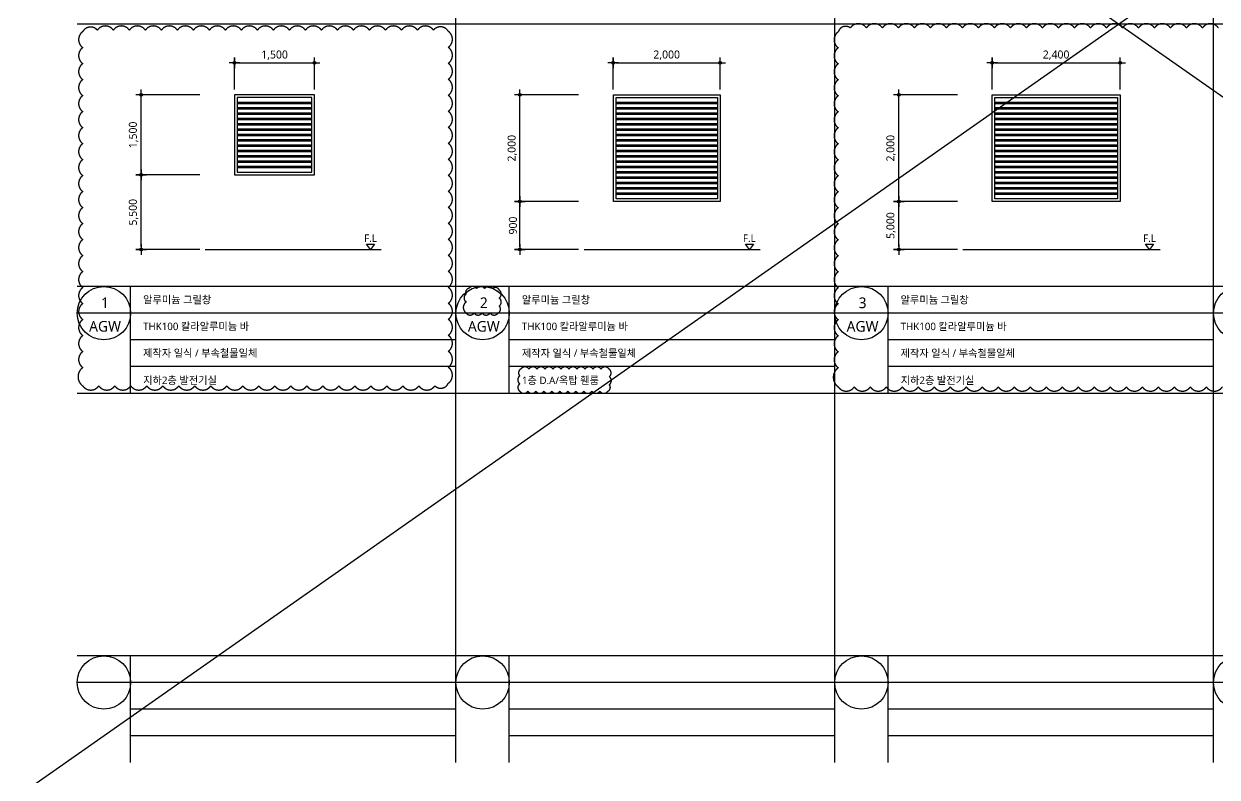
# Model space of a CAD drawing. Header units: millimetres. Extents: x 37653813 to 38677796, y 586285 to 874285.
# Drawn here: x 38515863 to 38538232, y 649658 to 663783 of the extents above; entities that cross this region are included whole.
import ezdxf
from ezdxf.enums import TextEntityAlignment as Align

# ---------------------------------------------------------------- set-up
doc = ezdxf.new("R2010")
doc.units = ezdxf.units.MM
doc.header["$LTSCALE"] = 1000
doc.header["$MEASUREMENT"] = 0
doc.header["$PDSIZE"] = -10
doc.linetypes.add('ACAD_ISO03W100', pattern=[30, 12, -18])
doc.linetypes.add('CEN', pattern=[62, 60, -1, 0, -1])
doc.layers.get('0').update_dxf_attribs({"linetype": 'CONTINUOUS'})
doc.layers.get('Defpoints').update_dxf_attribs({"color": 161, "linetype": 'CONTINUOUS'})
for name, color, linetype in [('BOX', 6, 'CONTINUOUS'), ('center(창호)', 1, 'CEN'), ('dim0', 7, 'CONTINUOUS'), ('DOOR-ELE', 252, 'CONTINUOUS'), ('SYM', 7, 'CONTINUOUS'), ('TEX', 3, 'CONTINUOUS'), ('TEXT', 3, 'CONTINUOUS'), ('txt', 3, 'CONTINUOUS'), ('VE변경사항적용-20220616', 10, 'CONTINUOUS'), ('WID', 4, 'CONTINUOUS'), ('WIPEOUT', 7, 'CONTINUOUS')]:
    doc.layers.add(name, color=color, linetype=linetype)
doc.styles.add('나눔고딕 Se', font='NanumGothic.ttf')
doc.styles.add('나눔바른고딕', font='NanumBarunGothic.ttf')
doc.dimstyles.new('A1-100', dxfattribs={"dimtxt": 3, "dimasz": 1, "dimexe": 2, "dimexo": 2, "dimgap": 1, "dimtad": 1, "dimdec": 0, "dimzin": 12, "dimdsep": 46, "dimlunit": 6, "dimtxsty": '나눔바른고딕', "dimblk1": 'DIMDOT', "dimblk2": 'DIMDOT', "dimsah": 1, "dimcen": -1, "dimdle": 2, "dimclrd": 256, "dimclre": 256, "dimclrt": 3, "dimadec": 0, "dimazin": 0, "dimtfac": 1, "dimtdec": 0, "dimtix": 1, "dimtmove": 2, "dimatfit": 3, "dimldrblk": 'DIMDOT', "dimfxl": 1, "dimtvp": 1, "dimtolj": 1, "dimtzin": 12, "dimlwd": -1, "dimlwe": -1, "dimarcsym": 0})

# ---------------------------------------------------------------- blocks, each defined once
blk = doc.blocks.new('DIMDOT')
at = {"linetype": 'Continuous'}
for p, q in [((-2, 0), (2, 0)), ((0, -2), (0, 2))]:
    blk.add_line(p, q, dxfattribs=at)
for radius in [0.5, 0.25]:
    blk.add_circle((0, 0), radius, dxfattribs=at)
blk = doc.blocks.new('*D660')
at = {"layer": 'Defpoints', "color": 0, "transparency": 16777216}
for p in [(38525163, 662451), (38526363, 662451), (38526363, 660451)]:
    blk.add_point(p, dxfattribs=at)
at = {"layer": 'dim0', "transparency": 16777216}
for p, q in [((38526263, 662451), (38525063, 662451)), ((38525163, 660501), (38525163, 662401)), ((38526263, 660451), (38525063, 660451))]:
    blk.add_line(p, q, dxfattribs=at)
at = {"layer": 'dim0', "transparency": 16777216, "xscale": 50, "yscale": 50, "zscale": 50}
for p, rotation in [((38525163, 662451), 90), ((38525163, 660451), 270)]:
    blk.add_blockref('DIMDOT', p, dxfattribs=dict(at, rotation=rotation))
at = {"layer": 'dim0', "color": 3, "transparency": 16777216, "insert": (38525020, 661451), "char_height": 150, "attachment_point": 5, "rotation": 90, "style": '나눔바른고딕'}
blk.add_mtext('\\A1;2,000', dxfattribs=at)
blk = doc.blocks.new('*D661')
at = {"layer": 'Defpoints', "color": 0, "transparency": 16777216}
for p in [(38525163, 660451), (38526363, 660451), (38526363, 659551)]:
    blk.add_point(p, dxfattribs=at)
at = {"layer": 'dim0', "transparency": 16777216}
for p, q in [((38526263, 660451), (38525063, 660451)), ((38525163, 659601), (38525163, 660401)), ((38526263, 659551), (38525063, 659551))]:
    blk.add_line(p, q, dxfattribs=at)
at = {"layer": 'dim0', "transparency": 16777216, "xscale": 50, "yscale": 50, "zscale": 50}
for p, rotation in [((38525163, 660451), 90), ((38525163, 659551), 270)]:
    blk.add_blockref('DIMDOT', p, dxfattribs=dict(at, rotation=rotation))
at = {"layer": 'dim0', "color": 3, "transparency": 16777216, "insert": (38525032, 660001), "char_height": 150, "attachment_point": 5, "rotation": 90, "style": '나눔바른고딕'}
blk.add_mtext('\\A1;900', dxfattribs=at)
blk = doc.blocks.new('*D662')
at = {"layer": 'Defpoints', "color": 0, "transparency": 16777216}
for p in [(38528913, 663051), (38526913, 662451), (38528913, 662451)]:
    blk.add_point(p, dxfattribs=at)
at = {"layer": 'dim0', "transparency": 16777216}
for p, q in [((38526913, 662551), (38526913, 663151)), ((38526963, 663051), (38528863, 663051)), ((38528913, 662551), (38528913, 663151))]:
    blk.add_line(p, q, dxfattribs=at)
at = {"layer": 'dim0', "transparency": 16777216, "xscale": 50, "yscale": 50, "zscale": 50, "rotation": 180}
blk.add_blockref('DIMDOT', (38526913, 663051), dxfattribs=at)
at = {"layer": 'dim0', "transparency": 16777216, "xscale": 50, "yscale": 50, "zscale": 50}
blk.add_blockref('DIMDOT', (38528913, 663051), dxfattribs=at)
at = {"layer": 'dim0', "color": 3, "transparency": 16777216, "insert": (38527913, 663195), "char_height": 150, "attachment_point": 5, "style": '나눔바른고딕'}
blk.add_mtext('\\A1;2,000', dxfattribs=at)
blk = doc.blocks.new('2000X2000 AGW')
blk.add_wipeout([(0, 2000), (2000, 2000), (2000, 0), (0, 0)]).dxf.layer = 'WIPEOUT'
at = {"layer": 'DOOR-ELE', "ltscale": 1000}
for p, q in [((50, 1865), (1950, 1865)), ((50, 1865), (1950, 1865)), ((50, 1852.5), (1950, 1852.5)), ((50, 1852.5), (1950, 1852.5)), ((50, 1840), (1950, 1840)), ((50, 1840), (1950, 1840)), ((50, 1765), (1950, 1765)), ((50, 1765), (1950, 1765)), ((50, 1752.5), (1950, 1752.5)), ((50, 1752.5), (1950, 1752.5)), ((50, 1740), (1950, 1740)), ((50, 1740), (1950, 1740)), ((50, 1665), (1950, 1665)), ((50, 1665), (1950, 1665)), ((50, 1652.5), (1950, 1652.5)), ((50, 1652.5), (1950, 1652.5)), ((50, 1640), (1950, 1640)), ((50, 1640), (1950, 1640)), ((50, 1565), (1950, 1565)), ((50, 1565), (1950, 1565)), ((50, 1552.5), (1950, 1552.5)), ((50, 1552.5), (1950, 1552.5)), ((50, 1540), (1950, 1540)), ((50, 1540), (1950, 1540)), ((50, 1465), (1950, 1465)), ((50, 1465), (1950, 1465)), ((50, 1452.5), (1950, 1452.5)), ((50, 1452.5), (1950, 1452.5)), ((50, 1440), (1950, 1440)), ((50, 1440), (1950, 1440)), ((50, 1365), (1950, 1365)), ((50, 1365), (1950, 1365)), ((50, 1352.5), (1950, 1352.5)), ((50, 1352.5), (1950, 1352.5)), ((50, 1340), (1950, 1340)), ((50, 1340), (1950, 1340)), ((50, 1265), (1950, 1265)), ((50, 1265), (1950, 1265)), ((50, 1252.5), (1950, 1252.5)), ((50, 1252.5), (1950, 1252.5)), ((50, 1240), (1950, 1240)), ((50, 1240), (1950, 1240)), ((50, 1165), (1950, 1165)), ((50, 1165), (1950, 1165)), ((50, 1152.5), (1950, 1152.5)), ((50, 1152.5), (1950, 1152.5)), ((50, 1140), (1950, 1140)), ((50, 1140), (1950, 1140)), ((50, 1065), (1950, 1065)), ((50, 1065), (1950, 1065)), ((50, 1052.5), (1950, 1052.5)), ((50, 1052.5), (1950, 1052.5)), ((50, 1040), (1950, 1040)), ((50, 1040), (1950, 1040)), ((50, 965), (1950, 965)), ((50, 965), (1950, 965)), ((50, 952.5), (1950, 952.5)), ((50, 952.5), (1950, 952.5)), ((50, 940), (1950, 940)), ((50, 940), (1950, 940)), ((50, 865), (1950, 865)), ((50, 865), (1950, 865)), ((50, 852.5), (1950, 852.5)), ((50, 852.5), (1950, 852.5)), ((50, 840), (1950, 840)), ((50, 840), (1950, 840)), ((50, 765), (1950, 765)), ((50, 765), (1950, 765)), ((50, 752.5), (1950, 752.5)), ((50, 752.5), (1950, 752.5)), ((50, 740), (1950, 740)), ((50, 740), (1950, 740)), ((50, 665), (1950, 665)), ((50, 665), (1950, 665)), ((50, 652.5), (1950, 652.5)), ((50, 652.5), (1950, 652.5)), ((50, 640), (1950, 640)), ((50, 640), (1950, 640)), ((50, 565), (1950, 565)), ((50, 565), (1950, 565)), ((50, 552.5), (1950, 552.5)), ((50, 552.5), (1950, 552.5)), ((50, 540), (1950, 540)), ((50, 540), (1950, 540)), ((50, 465), (1950, 465)), ((50, 465), (1950, 465)), ((50, 452.5), (1950, 452.5)), ((50, 452.5), (1950, 452.5)), ((50, 440), (1950, 440)), ((50, 440), (1950, 440)), ((50, 365), (1950, 365)), ((50, 365), (1950, 365)), ((50, 352.5), (1950, 352.5)), ((50, 352.5), (1950, 352.5)), ((50, 340), (1950, 340)), ((50, 340), (1950, 340)), ((50, 265), (1950, 265)), ((50, 265), (1950, 265)), ((50, 252.5), (1950, 252.5)), ((50, 252.5), (1950, 252.5)), ((50, 240), (1950, 240)), ((50, 240), (1950, 240)), ((50, 165), (1950, 165)), ((50, 165), (1950, 165)), ((50, 152.5), (1950, 152.5)), ((50, 152.5), (1950, 152.5)), ((50, 140), (1950, 140)), ((50, 140), (1950, 140))]:
    blk.add_line(p, q, dxfattribs=at)
at = {"layer": 'WID', "ltscale": 1000}
for points in [[(0, 2000), (2000, 2000), (2000, 0), (0, 0)], [(50, 1950), (1950, 1950), (1950, 50), (50, 50)]]:
    blk.add_lwpolyline(points, close=True, dxfattribs=at)
blk = doc.blocks.new('*D632')
at = {"layer": 'Defpoints', "color": 0, "transparency": 16777216}
for p in [(38518063, 662451), (38519263, 662451), (38519263, 660951)]:
    blk.add_point(p, dxfattribs=at)
at = {"layer": 'dim0', "transparency": 16777216}
for p, q in [((38519163, 662451), (38517963, 662451)), ((38518063, 661001), (38518063, 662401)), ((38519163, 660951), (38517963, 660951))]:
    blk.add_line(p, q, dxfattribs=at)
at = {"layer": 'dim0', "transparency": 16777216, "xscale": 50, "yscale": 50, "zscale": 50}
for p, rotation in [((38518063, 662451), 90), ((38518063, 660951), 270)]:
    blk.add_blockref('DIMDOT', p, dxfattribs=dict(at, rotation=rotation))
at = {"layer": 'dim0', "color": 3, "transparency": 16777216, "insert": (38517920, 661701), "char_height": 150, "attachment_point": 5, "rotation": 90, "style": '나눔바른고딕'}
blk.add_mtext('\\A1;1,500', dxfattribs=at)
blk = doc.blocks.new('*D633')
at = {"layer": 'Defpoints', "color": 0, "transparency": 16777216}
for p in [(38518063, 660951), (38519263, 660951), (38519263, 659551)]:
    blk.add_point(p, dxfattribs=at)
at = {"layer": 'dim0', "transparency": 16777216}
for p, q in [((38519163, 660951), (38517963, 660951)), ((38518063, 659601), (38518063, 660901)), ((38519163, 659551), (38517963, 659551))]:
    blk.add_line(p, q, dxfattribs=at)
at = {"layer": 'dim0', "transparency": 16777216, "xscale": 50, "yscale": 50, "zscale": 50}
for p, rotation in [((38518063, 660951), 90), ((38518063, 659551), 270)]:
    blk.add_blockref('DIMDOT', p, dxfattribs=dict(at, rotation=rotation))
at = {"layer": 'dim0', "color": 3, "transparency": 16777216, "insert": (38517920, 660251), "char_height": 150, "attachment_point": 5, "rotation": 90, "style": '나눔바른고딕'}
blk.add_mtext('\\A1;5,500', dxfattribs=at)
blk = doc.blocks.new('*D634')
at = {"layer": 'Defpoints', "color": 0, "transparency": 16777216}
for p in [(38521313, 663051), (38519813, 662451), (38521313, 662451)]:
    blk.add_point(p, dxfattribs=at)
at = {"layer": 'dim0', "transparency": 16777216}
for p, q in [((38519813, 662551), (38519813, 663151)), ((38519863, 663051), (38521263, 663051)), ((38521313, 662551), (38521313, 663151))]:
    blk.add_line(p, q, dxfattribs=at)
at = {"layer": 'dim0', "transparency": 16777216, "xscale": 50, "yscale": 50, "zscale": 50, "rotation": 180}
blk.add_blockref('DIMDOT', (38519813, 663051), dxfattribs=at)
at = {"layer": 'dim0', "transparency": 16777216, "xscale": 50, "yscale": 50, "zscale": 50}
blk.add_blockref('DIMDOT', (38521313, 663051), dxfattribs=at)
at = {"layer": 'dim0', "color": 3, "transparency": 16777216, "insert": (38520563, 663195), "char_height": 150, "attachment_point": 5, "style": '나눔바른고딕'}
blk.add_mtext('\\A1;1,500', dxfattribs=at)
blk = doc.blocks.new('*D663')
at = {"layer": 'Defpoints', "color": 0, "transparency": 16777216}
for p in [(38532263, 662451), (38533463, 662451), (38533463, 660451)]:
    blk.add_point(p, dxfattribs=at)
at = {"layer": 'dim0', "transparency": 16777216}
for p, q in [((38533363, 662451), (38532163, 662451)), ((38532263, 660501), (38532263, 662401)), ((38533363, 660451), (38532163, 660451))]:
    blk.add_line(p, q, dxfattribs=at)
at = {"layer": 'dim0', "transparency": 16777216, "xscale": 50, "yscale": 50, "zscale": 50}
for p, rotation in [((38532263, 662451), 90), ((38532263, 660451), 270)]:
    blk.add_blockref('DIMDOT', p, dxfattribs=dict(at, rotation=rotation))
at = {"layer": 'dim0', "color": 3, "transparency": 16777216, "insert": (38532120, 661451), "char_height": 150, "attachment_point": 5, "rotation": 90, "style": '나눔바른고딕'}
blk.add_mtext('\\A1;2,000', dxfattribs=at)
blk = doc.blocks.new('*D664')
at = {"layer": 'Defpoints', "color": 0, "transparency": 16777216}
for p in [(38532263, 660451), (38533463, 660451), (38533463, 659551)]:
    blk.add_point(p, dxfattribs=at)
at = {"layer": 'dim0', "transparency": 16777216}
for p, q in [((38533363, 660451), (38532163, 660451)), ((38532263, 659601), (38532263, 660401)), ((38533363, 659551), (38532163, 659551))]:
    blk.add_line(p, q, dxfattribs=at)
at = {"layer": 'dim0', "transparency": 16777216, "xscale": 50, "yscale": 50, "zscale": 50}
for p, rotation in [((38532263, 660451), 90), ((38532263, 659551), 270)]:
    blk.add_blockref('DIMDOT', p, dxfattribs=dict(at, rotation=rotation))
at = {"layer": 'dim0', "color": 3, "transparency": 16777216, "insert": (38532120, 660001), "char_height": 150, "attachment_point": 5, "rotation": 90, "style": '나눔바른고딕'}
blk.add_mtext('\\A1;5,000', dxfattribs=at)
blk = doc.blocks.new('*D665')
at = {"layer": 'Defpoints', "color": 0, "transparency": 16777216}
for p in [(38536413, 663051), (38534013, 662451), (38536413, 662451)]:
    blk.add_point(p, dxfattribs=at)
at = {"layer": 'dim0', "transparency": 16777216}
for p, q in [((38534013, 662551), (38534013, 663151)), ((38534063, 663051), (38536363, 663051)), ((38536413, 662551), (38536413, 663151))]:
    blk.add_line(p, q, dxfattribs=at)
at = {"layer": 'dim0', "transparency": 16777216, "xscale": 50, "yscale": 50, "zscale": 50, "rotation": 180}
blk.add_blockref('DIMDOT', (38534013, 663051), dxfattribs=at)
at = {"layer": 'dim0', "transparency": 16777216, "xscale": 50, "yscale": 50, "zscale": 50}
blk.add_blockref('DIMDOT', (38536413, 663051), dxfattribs=at)
at = {"layer": 'dim0', "color": 3, "transparency": 16777216, "insert": (38535213, 663195), "char_height": 150, "attachment_point": 5, "style": '나눔바른고딕'}
blk.add_mtext('\\A1;2,400', dxfattribs=at)

msp = doc.modelspace()

# ---------------------------------------------------------------- linework, layer by layer
at = {"layer": 'BOX', "color": 3}
for p, q in [((38523963.4, 649933.2), (38523963.4, 677633.2)), ((38531063.4, 649933.2), (38531063.4, 677633.2)), ((38538163.4, 649933.2), (38538163.4, 677633.2)), ((38516863.4, 663783.2), (38552363.4, 663783.2)), ((38516863.4, 656858.2), (38552363.4, 656858.2))]:
    msp.add_line(p, q, dxfattribs=at)
at = {"layer": 'BOX'}
for p, q in [((38523963.4, 658858.2), (38516863.4, 658858.2)), ((38517863.4, 656858.2), (38517863.4, 658858.2)), ((38531063.4, 658858.2), (38523963.4, 658858.2)), ((38524963.4, 656858.2), (38524963.4, 658858.2)), ((38538163.4, 658858.2), (38531063.4, 658858.2)), ((38532063.4, 656858.2), (38532063.4, 658858.2)), ((38545263.4, 658858.2), (38538163.4, 658858.2)), ((38523963.4, 651933.2), (38516863.4, 651933.2)), ((38517863.4, 649933.2), (38517863.4, 651933.2)), ((38531063.4, 651933.2), (38523963.4, 651933.2)), ((38524963.4, 649933.2), (38524963.4, 651933.2)), ((38538163.4, 651933.2), (38531063.4, 651933.2)), ((38532063.4, 649933.2), (38532063.4, 651933.2)), ((38545263.4, 651933.2), (38538163.4, 651933.2))]:
    msp.add_line(p, q, dxfattribs=at)
at = {"layer": 'BOX', "color": 6}
for p, q in [((38517863.4, 658358.2), (38516863.4, 658358.2)), ((38524963.4, 658358.2), (38523963.4, 658358.2)), ((38532063.4, 658358.2), (38531063.4, 658358.2)), ((38539163.4, 658358.2), (38538163.4, 658358.2)), ((38517863.4, 651433.2), (38516863.4, 651433.2)), ((38524963.4, 651433.2), (38523963.4, 651433.2)), ((38532063.4, 651433.2), (38531063.4, 651433.2)), ((38539163.4, 651433.2), (38538163.4, 651433.2))]:
    msp.add_line(p, q, dxfattribs=at)
at = {"layer": 'BOX', "color": 5}
for p, q in [((38523963.4, 658358.2), (38517863.4, 658358.2)), ((38531063.4, 658358.2), (38524963.4, 658358.2)), ((38538163.4, 658358.2), (38532063.4, 658358.2)), ((38523963.4, 657858.2), (38517863.4, 657858.2)), ((38531063.4, 657858.2), (38524963.4, 657858.2)), ((38538163.4, 657858.2), (38532063.4, 657858.2)), ((38523963.4, 657358.2), (38517863.4, 657358.2)), ((38531063.4, 657358.2), (38524963.4, 657358.2)), ((38538163.4, 657358.2), (38532063.4, 657358.2)), ((38523963.4, 651433.2), (38517863.4, 651433.2)), ((38531063.4, 651433.2), (38524963.4, 651433.2)), ((38538163.4, 651433.2), (38532063.4, 651433.2)), ((38523963.4, 650933.2), (38517863.4, 650933.2)), ((38531063.4, 650933.2), (38524963.4, 650933.2)), ((38538163.4, 650933.2), (38532063.4, 650933.2)), ((38523963.4, 650433.2), (38517863.4, 650433.2)), ((38531063.4, 650433.2), (38524963.4, 650433.2)), ((38538163.4, 650433.2), (38532063.4, 650433.2))]:
    msp.add_line(p, q, dxfattribs=at)
at = {"layer": 'BOX', "color": 6}
for centre in [(38517363.4, 658358.2), (38524463.4, 658358.2), (38531563.4, 658358.2), (38538663.4, 658358.2), (38517363.4, 651433.2), (38524463.4, 651433.2), (38531563.4, 651433.2), (38538663.4, 651433.2)]:
    msp.add_circle(centre, 500, dxfattribs=at)
at = {"layer": 'center(창호)', "ltscale": 1000}
for p, q in [((38519263.4, 659550.9), (38522563.4, 659550.9)), ((38526363.4, 659550.9), (38529663.4, 659550.9)), ((38533463.4, 659550.9), (38537163.4, 659550.9))]:
    msp.add_line(p, q, dxfattribs=at)
at = {"layer": 'DOOR-ELE', "ltscale": 1000}
for p, q in [((38519863.4, 662315.9), (38521263.4, 662315.9)), ((38519863.4, 662315.9), (38521263.4, 662315.9)), ((38519863.4, 662303.4), (38521263.4, 662303.4)), ((38519863.4, 662303.4), (38521263.4, 662303.4)), ((38519863.4, 662290.9), (38521263.4, 662290.9)), ((38519863.4, 662290.9), (38521263.4, 662290.9)), ((38519863.4, 662215.9), (38521263.4, 662215.9)), ((38519863.4, 662215.9), (38521263.4, 662215.9)), ((38519863.4, 662203.4), (38521263.4, 662203.4)), ((38519863.4, 662203.4), (38521263.4, 662203.4)), ((38519863.4, 662190.9), (38521263.4, 662190.9)), ((38519863.4, 662190.9), (38521263.4, 662190.9)), ((38519863.4, 662115.9), (38521263.4, 662115.9)), ((38519863.4, 662115.9), (38521263.4, 662115.9)), ((38519863.4, 662103.4), (38521263.4, 662103.4)), ((38519863.4, 662103.4), (38521263.4, 662103.4)), ((38519863.4, 662090.9), (38521263.4, 662090.9)), ((38519863.4, 662090.9), (38521263.4, 662090.9)), ((38519863.4, 662015.9), (38521263.4, 662015.9)), ((38519863.4, 662015.9), (38521263.4, 662015.9)), ((38519863.4, 662003.4), (38521263.4, 662003.4)), ((38519863.4, 662003.4), (38521263.4, 662003.4)), ((38519863.4, 661990.9), (38521263.4, 661990.9)), ((38519863.4, 661990.9), (38521263.4, 661990.9)), ((38519863.4, 661915.9), (38521263.4, 661915.9)), ((38519863.4, 661915.9), (38521263.4, 661915.9)), ((38519863.4, 661903.4), (38521263.4, 661903.4)), ((38519863.4, 661903.4), (38521263.4, 661903.4)), ((38519863.4, 661890.9), (38521263.4, 661890.9)), ((38519863.4, 661890.9), (38521263.4, 661890.9)), ((38519863.4, 661815.9), (38521263.4, 661815.9)), ((38519863.4, 661815.9), (38521263.4, 661815.9)), ((38519863.4, 661803.4), (38521263.4, 661803.4)), ((38519863.4, 661803.4), (38521263.4, 661803.4)), ((38519863.4, 661790.9), (38521263.4, 661790.9)), ((38519863.4, 661790.9), (38521263.4, 661790.9)), ((38519863.4, 661715.9), (38521263.4, 661715.9)), ((38519863.4, 661715.9), (38521263.4, 661715.9)), ((38519863.4, 661703.4), (38521263.4, 661703.4)), ((38519863.4, 661703.4), (38521263.4, 661703.4)), ((38519863.4, 661690.9), (38521263.4, 661690.9)), ((38519863.4, 661690.9), (38521263.4, 661690.9)), ((38519863.4, 661615.9), (38521263.4, 661615.9)), ((38519863.4, 661615.9), (38521263.4, 661615.9)), ((38519863.4, 661603.4), (38521263.4, 661603.4)), ((38519863.4, 661603.4), (38521263.4, 661603.4)), ((38519863.4, 661590.9), (38521263.4, 661590.9)), ((38519863.4, 661590.9), (38521263.4, 661590.9)), ((38519863.4, 661515.9), (38521263.4, 661515.9)), ((38519863.4, 661515.9), (38521263.4, 661515.9)), ((38519863.4, 661503.4), (38521263.4, 661503.4)), ((38519863.4, 661503.4), (38521263.4, 661503.4)), ((38519863.4, 661490.9), (38521263.4, 661490.9)), ((38519863.4, 661490.9), (38521263.4, 661490.9)), ((38519863.4, 661415.9), (38521263.4, 661415.9)), ((38519863.4, 661415.9), (38521263.4, 661415.9)), ((38519863.4, 661403.4), (38521263.4, 661403.4)), ((38519863.4, 661403.4), (38521263.4, 661403.4)), ((38519863.4, 661390.9), (38521263.4, 661390.9)), ((38519863.4, 661390.9), (38521263.4, 661390.9)), ((38519863.4, 661315.9), (38521263.4, 661315.9)), ((38519863.4, 661315.9), (38521263.4, 661315.9)), ((38519863.4, 661303.4), (38521263.4, 661303.4)), ((38519863.4, 661303.4), (38521263.4, 661303.4)), ((38519863.4, 661290.9), (38521263.4, 661290.9)), ((38519863.4, 661290.9), (38521263.4, 661290.9)), ((38519863.4, 661215.9), (38521263.4, 661215.9)), ((38519863.4, 661215.9), (38521263.4, 661215.9)), ((38519863.4, 661203.4), (38521263.4, 661203.4)), ((38519863.4, 661203.4), (38521263.4, 661203.4)), ((38519863.4, 661190.9), (38521263.4, 661190.9)), ((38519863.4, 661190.9), (38521263.4, 661190.9)), ((38519863.4, 661115.9), (38521263.4, 661115.9)), ((38519863.4, 661115.9), (38521263.4, 661115.9)), ((38519863.4, 661103.4), (38521263.4, 661103.4)), ((38519863.4, 661103.4), (38521263.4, 661103.4)), ((38519863.4, 661090.9), (38521263.4, 661090.9)), ((38519863.4, 661090.9), (38521263.4, 661090.9))]:
    msp.add_line(p, q, dxfattribs=at)
at = {"layer": 'SYM'}
for points in [[(38522288.4, 659650.9), (38522438.4, 659650.9), (38522363.4, 659550.9), (38522288.4, 659650.9)], [(38529388.4, 659650.9), (38529538.4, 659650.9), (38529463.4, 659550.9), (38529388.4, 659650.9)], [(38536888.4, 659650.9), (38537038.4, 659650.9), (38536963.4, 659550.9), (38536888.4, 659650.9)]]:
    msp.add_lwpolyline(points, dxfattribs=at)
at = {"layer": 'VE변경사항적용-20220616', "linetype": 'ACAD_ISO03W100'}
for points in [[(38516967.7, 656995.1, 0.5205671), (38517267.7, 656995.1, 0.5205671), (38517567.7, 656995.1, 0.5205671), (38517867.7, 656995.1, 0.5205671), (38518167.7, 656995.1, 0.5205671), (38518467.7, 656995.1, 0.5205671), (38518767.7, 656995.1, 0.5205671), (38519067.7, 656995.1, 0.5205671), (38519367.7, 656995.1, 0.5205671), (38519667.7, 656995.1, 0.5205671), (38519967.7, 656995.1, 0.5205671), (38520267.7, 656995.1, 0.5205671), (38520567.7, 656995.1, 0.5205671), (38520867.7, 656995.1, 0.5205671), (38521167.7, 656995.1, 0.5205671), (38521467.7, 656995.1, 0.5205671), (38521767.7, 656995.1, 0.5205671), (38522067.7, 656995.1, 0.5205671), (38522367.7, 656995.1, 0.5205671), (38522667.7, 656995.1, 0.5205671), (38522967.7, 656995.1, 0.5205671), (38523267.7, 656995.1, 0.5205671), (38523567.7, 656995.1, 0.5205671), (38523819.4, 657043.4, 0.5205671), (38523819.4, 657343.4, 0.5205671), (38523819.4, 657643.4, 0.5205671), (38523819.4, 657943.4, 0.5205671), (38523819.4, 658243.4, 0.5205671), (38523819.4, 658543.4, 0.5205671), (38523819.4, 658843.4, 0.5205671), (38523819.4, 659143.4, 0.5205671), (38523819.4, 659443.4, 0.5205671), (38523819.4, 659743.4, 0.5205671), (38523819.4, 660043.4, 0.5205671), (38523819.4, 660343.4, 0.5205671), (38523819.4, 660643.4, 0.5205671), (38523819.4, 660943.4, 0.5205671), (38523819.4, 661243.4, 0.5205671), (38523819.4, 661543.4, 0.5205671), (38523819.4, 661843.4, 0.5205671), (38523819.4, 662143.4, 0.5205671), (38523819.4, 662443.4, 0.5205671), (38523819.4, 662743.4, 0.5205671), (38523819.4, 663043.4, 0.5205671), (38523819.4, 663343.4, 0.5205671), (38523819.4, 663643.4, 0.5205671), (38523540.9, 663665, 0.5205671), (38523240.9, 663665, 0.5205671), (38522940.9, 663665, 0.5205671), (38522640.9, 663665, 0.5205671), (38522340.9, 663665, 0.5205671), (38522040.9, 663665, 0.5205671), (38521740.9, 663665, 0.5205671), (38521440.9, 663665, 0.5205671), (38521140.9, 663665, 0.5205671), (38520840.9, 663665, 0.5205671), (38520540.9, 663665, 0.5205671), (38520240.9, 663665, 0.5205671), (38519940.9, 663665, 0.5205671), (38519640.9, 663665, 0.5205671), (38519340.9, 663665, 0.5205671), (38519040.9, 663665, 0.5205671), (38518740.9, 663665, 0.5205671), (38518440.9, 663665, 0.5205671), (38518140.9, 663665, 0.5205671), (38517840.9, 663665, 0.5205671), (38517540.9, 663665, 0.5205671), (38517240.9, 663665, 0.5205671), (38516967.7, 663638.2, 0.5205671), (38516967.7, 663338.2, 0.5205671), (38516967.7, 663038.2, 0.5205671), (38516967.7, 662738.2, 0.5205671), (38516967.7, 662438.2, 0.5205671), (38516967.7, 662138.2, 0.5205671), (38516967.7, 661838.2, 0.5205671), (38516967.7, 661538.2, 0.5205671), (38516967.7, 661238.2, 0.5205671), (38516967.7, 660938.2, 0.5205671), (38516967.7, 660638.2, 0.5205671), (38516967.7, 660338.2, 0.5205671), (38516967.7, 660038.2, 0.5205671), (38516967.7, 659738.2, 0.5205671), (38516967.7, 659438.2, 0.5205671), (38516967.7, 659138.2, 0.5205671), (38516967.7, 658838.2, 0.5205671), (38516967.7, 658538.2, 0.5205671), (38516967.7, 658238.2, 0.5205671), (38516967.7, 657938.2, 0.5205671), (38516967.7, 657638.2, 0.5205671), (38516967.7, 657338.2, 0.5205671)], [(38524153.7, 658361.9, 0.5205671), (38524303.7, 658361.9, 0.5205671), (38524453.7, 658361.9, 0.5205671), (38524603.7, 658361.9, 0.5205671), (38524753.7, 658361.9, 0.5205671), (38524774.2, 658491.3, 0.5205671), (38524774.2, 658641.3, 0.5205671), (38524774.2, 658791.3, 0.5205671), (38524652.6, 658819.7, 0.5205671), (38524502.6, 658819.7, 0.5205671), (38524352.6, 658819.7, 0.5205671), (38524202.6, 658819.7, 0.5205671), (38524153.7, 658718.5, 0.5205671), (38524153.7, 658568.5, 0.5205671)], [(38525159.4, 656895.2, 0.5205671), (38525309.4, 656895.2, 0.5205671), (38525459.4, 656895.2, 0.5205671), (38525609.4, 656895.2, 0.5205671), (38525759.4, 656895.2, 0.5205671), (38525909.4, 656895.2, 0.5205671), (38526059.4, 656895.2, 0.5205671), (38526209.4, 656895.2, 0.5205671), (38526359.4, 656895.2, 0.5205671), (38526509.4, 656895.2, 0.5205671), (38526659.4, 656895.2, 0.5205671), (38526809.4, 656895.2, 0.5205671), (38526837.5, 657017.1, 0.5205671), (38526837.5, 657167.1, 0.5205671), (38526831.5, 657311, 0.5205671), (38526681.5, 657311, 0.5205671), (38526531.5, 657311, 0.5205671), (38526381.5, 657311, 0.5205671), (38526231.5, 657311, 0.5205671), (38526081.5, 657311, 0.5205671), (38525931.5, 657311, 0.5205671), (38525781.5, 657311, 0.5205671), (38525631.5, 657311, 0.5205671), (38525481.5, 657311, 0.5205671), (38525331.5, 657311, 0.5205671), (38525181.5, 657311, 0.5205671), (38525159.4, 657183.1, 0.5205671), (38525159.4, 657033.1, 0.5205671)]]:
    msp.add_lwpolyline(points, format="xyb", close=True, dxfattribs=at)
at = {"layer": 'WID', "ltscale": 1000}
for points in [[(38519813.4, 660950.9), (38521313.4, 660950.9), (38521313.4, 662450.9), (38519813.4, 662450.9)], [(38519863.4, 661000.9), (38521263.4, 661000.9), (38521263.4, 662400.9), (38519863.4, 662400.9)]]:
    msp.add_lwpolyline(points, close=True, dxfattribs=at)

# ---------------------------------------------------------------- texts
at = {"layer": 'TEX', "color": 253, "style": '나눔고딕 Se'}
for p in [(38522243.5, 659694.7), (38529343.5, 659694.7), (38536843.5, 659694.7)]:
    msp.add_text('F.L', height=140, dxfattribs=at).set_placement(p)
at = {"layer": 'TEXT', "style": '나눔고딕 Se'}
for s, p in [('알루미늄 그릴창', (38518098.2, 658610.2)), ('알루미늄 그릴창', (38525198.2, 658609.6)), ('알루미늄 그릴창', (38532298.2, 658609)), ('THK100 칼라알루미늄 바', (38518098.2, 658110.8)), ('THK100 칼라알루미늄 바', (38525198.2, 658110.2)), ('THK100 칼라알루미늄 바', (38532298.2, 658109.6)), ('제작자 일식 / 부속철물일체', (38518098.2, 657610.2)), ('제작자 일식 / 부속철물일체', (38525198.2, 657609.6)), ('제작자 일식 / 부속철물일체', (38532298.2, 657609)), ('지하2층 발전기실', (38518100.1, 657098.6)), ('1층 D.A/옥탑 휀룸', (38525200.1, 657098)), ('지하2층 발전기실', (38532300.1, 657097.4))]:
    msp.add_text(s, height=140, dxfattribs=at).set_placement(p, align=Align.MIDDLE_LEFT)
at = {"layer": 'txt', "style": '나눔고딕 Se'}
for s, p in [('1', (38517385.2, 658553.9)), ('2', (38524485.2, 658553.3)), ('3', (38531585.2, 658552.7)), ('AGW', (38517385.2, 658111.9)), ('AGW', (38524485.2, 658111.3)), ('AGW', (38531585.2, 658110.6))]:
    msp.add_text(s, height=200, dxfattribs=at).set_placement(p, align=Align.MIDDLE_CENTER)

# ---------------------------------------------------------------- dimensions: what is measured, and where the dimension line sits
at = {"layer": 'dim0'}
for base, p1, p2, picture, middle in [((38521313.4, 663050.9), (38519813.4, 662450.9), (38521313.4, 662450.9), '*D634', (38520563.4, 663194.8)), ((38528913.4, 663050.9), (38526913.4, 662450.9), (38528913.4, 662450.9), '*D662', (38527913.4, 663194.8)), ((38536413.4, 663050.9), (38534013.4, 662450.9), (38536413.4, 662450.9), '*D665', (38535213.4, 663194.8))]:
    dim = msp.add_linear_dim(base=base, p1=p1, p2=p2, dimstyle='A1-100', override={"dimscale": 50}, dxfattribs=at)
    dim.commit()
    dim.dimension.update_dxf_attribs({"geometry": picture, "text_midpoint": middle})
for base, p1, p2, picture, middle in [((38518063.4, 662450.9), (38519263.4, 660950.9), (38519263.4, 662450.9), '*D632', (38517919.6, 661700.9)), ((38525163.4, 662450.9), (38526363.4, 660450.9), (38526363.4, 662450.9), '*D660', (38525019.6, 661450.9)), ((38532263.4, 662450.9), (38533463.4, 660450.9), (38533463.4, 662450.9), '*D663', (38532119.6, 661450.9)), ((38525163.4, 660450.9), (38526363.4, 659550.9), (38526363.4, 660450.9), '*D661', (38525031.8, 660000.9))]:
    dim = msp.add_linear_dim(base=base, p1=p1, p2=p2, angle=90, dimstyle='A1-100', override={"dimscale": 50}, dxfattribs=at)
    dim.commit()
    dim.dimension.update_dxf_attribs({"geometry": picture, "text_midpoint": middle})
for base, p1, p2, text, picture, middle in [((38518063.4, 660950.9), (38519263.4, 659550.9), (38519263.4, 660950.9), '5,500', '*D633', (38517919.6, 660250.9)), ((38532263.4, 660450.9), (38533463.4, 659550.9), (38533463.4, 660450.9), '5,000', '*D664', (38532119.6, 660000.9))]:
    dim = msp.add_linear_dim(base=base, p1=p1, p2=p2, angle=90, text=text, dimstyle='A1-100', override={"dimscale": 50}, dxfattribs=at)
    dim.commit()
    dim.dimension.update_dxf_attribs({"geometry": picture, "text_midpoint": middle})

# ---------------------------------------------------------------- next in the draw order: block references
msp.add_blockref('2000X2000 AGW', (38526913.4, 660450.9))

# ---------------------------------------------------------------- next in the draw order: wipeouts: each hides what was drawn before it
msp.add_wipeout([(38534013.4, 662450.9), (38536413.4, 662450.9), (38536413.4, 660450.9), (38534013.4, 660450.9)]).dxf.layer = 'WIPEOUT'

# ---------------------------------------------------------------- next in the draw order: linework, layer by layer
at = {"ltscale": 10000}
for p, q in [((38515863.4, 649383.2), (38556913.4, 678183.2)), ((38515863.4, 678183.2), (38556913.4, 649383.2))]:
    msp.add_line(p, q, dxfattribs=at)
at = {"layer": 'DOOR-ELE', "ltscale": 1000}
for p, q in [((38534063.4, 662315.9), (38536363.4, 662315.9)), ((38534063.4, 662315.9), (38536363.4, 662315.9)), ((38534063.4, 662303.4), (38536363.4, 662303.4)), ((38534063.4, 662303.4), (38536363.4, 662303.4)), ((38534063.4, 662290.9), (38536363.4, 662290.9)), ((38534063.4, 662290.9), (38536363.4, 662290.9)), ((38534063.4, 662215.9), (38536363.4, 662215.9)), ((38534063.4, 662215.9), (38536363.4, 662215.9)), ((38534063.4, 662203.4), (38536363.4, 662203.4)), ((38534063.4, 662203.4), (38536363.4, 662203.4)), ((38534063.4, 662190.9), (38536363.4, 662190.9)), ((38534063.4, 662190.9), (38536363.4, 662190.9)), ((38534063.4, 662115.9), (38536363.4, 662115.9)), ((38534063.4, 662115.9), (38536363.4, 662115.9)), ((38534063.4, 662103.4), (38536363.4, 662103.4)), ((38534063.4, 662103.4), (38536363.4, 662103.4)), ((38534063.4, 662090.9), (38536363.4, 662090.9)), ((38534063.4, 662090.9), (38536363.4, 662090.9)), ((38534063.4, 662015.9), (38536363.4, 662015.9)), ((38534063.4, 662015.9), (38536363.4, 662015.9)), ((38534063.4, 662003.4), (38536363.4, 662003.4)), ((38534063.4, 662003.4), (38536363.4, 662003.4)), ((38534063.4, 661990.9), (38536363.4, 661990.9)), ((38534063.4, 661990.9), (38536363.4, 661990.9)), ((38534063.4, 661915.9), (38536363.4, 661915.9)), ((38534063.4, 661915.9), (38536363.4, 661915.9)), ((38534063.4, 661903.4), (38536363.4, 661903.4)), ((38534063.4, 661903.4), (38536363.4, 661903.4)), ((38534063.4, 661890.9), (38536363.4, 661890.9)), ((38534063.4, 661890.9), (38536363.4, 661890.9)), ((38534063.4, 661815.9), (38536363.4, 661815.9)), ((38534063.4, 661815.9), (38536363.4, 661815.9)), ((38534063.4, 661803.4), (38536363.4, 661803.4)), ((38534063.4, 661803.4), (38536363.4, 661803.4)), ((38534063.4, 661790.9), (38536363.4, 661790.9)), ((38534063.4, 661790.9), (38536363.4, 661790.9)), ((38534063.4, 661715.9), (38536363.4, 661715.9)), ((38534063.4, 661715.9), (38536363.4, 661715.9)), ((38534063.4, 661703.4), (38536363.4, 661703.4)), ((38534063.4, 661703.4), (38536363.4, 661703.4)), ((38534063.4, 661690.9), (38536363.4, 661690.9)), ((38534063.4, 661690.9), (38536363.4, 661690.9)), ((38534063.4, 661615.9), (38536363.4, 661615.9)), ((38534063.4, 661615.9), (38536363.4, 661615.9)), ((38534063.4, 661603.4), (38536363.4, 661603.4)), ((38534063.4, 661603.4), (38536363.4, 661603.4)), ((38534063.4, 661590.9), (38536363.4, 661590.9)), ((38534063.4, 661590.9), (38536363.4, 661590.9)), ((38534063.4, 661515.9), (38536363.4, 661515.9)), ((38534063.4, 661515.9), (38536363.4, 661515.9)), ((38534063.4, 661503.4), (38536363.4, 661503.4)), ((38534063.4, 661503.4), (38536363.4, 661503.4)), ((38534063.4, 661490.9), (38536363.4, 661490.9)), ((38534063.4, 661490.9), (38536363.4, 661490.9)), ((38534063.4, 661415.9), (38536363.4, 661415.9)), ((38534063.4, 661415.9), (38536363.4, 661415.9)), ((38534063.4, 661403.4), (38536363.4, 661403.4)), ((38534063.4, 661403.4), (38536363.4, 661403.4)), ((38534063.4, 661390.9), (38536363.4, 661390.9)), ((38534063.4, 661390.9), (38536363.4, 661390.9)), ((38534063.4, 661315.9), (38536363.4, 661315.9)), ((38534063.4, 661315.9), (38536363.4, 661315.9)), ((38534063.4, 661303.4), (38536363.4, 661303.4)), ((38534063.4, 661303.4), (38536363.4, 661303.4)), ((38534063.4, 661290.9), (38536363.4, 661290.9)), ((38534063.4, 661290.9), (38536363.4, 661290.9)), ((38534063.4, 661215.9), (38536363.4, 661215.9)), ((38534063.4, 661215.9), (38536363.4, 661215.9)), ((38534063.4, 661203.4), (38536363.4, 661203.4)), ((38534063.4, 661203.4), (38536363.4, 661203.4)), ((38534063.4, 661190.9), (38536363.4, 661190.9)), ((38534063.4, 661190.9), (38536363.4, 661190.9)), ((38534063.4, 661115.9), (38536363.4, 661115.9)), ((38534063.4, 661115.9), (38536363.4, 661115.9)), ((38534063.4, 661103.4), (38536363.4, 661103.4)), ((38534063.4, 661103.4), (38536363.4, 661103.4)), ((38534063.4, 661090.9), (38536363.4, 661090.9)), ((38534063.4, 661090.9), (38536363.4, 661090.9)), ((38534063.4, 661015.9), (38536363.4, 661015.9)), ((38534063.4, 661015.9), (38536363.4, 661015.9)), ((38534063.4, 661003.4), (38536363.4, 661003.4)), ((38534063.4, 661003.4), (38536363.4, 661003.4)), ((38534063.4, 660990.9), (38536363.4, 660990.9)), ((38534063.4, 660990.9), (38536363.4, 660990.9)), ((38534063.4, 660915.9), (38536363.4, 660915.9)), ((38534063.4, 660915.9), (38536363.4, 660915.9)), ((38534063.4, 660903.4), (38536363.4, 660903.4)), ((38534063.4, 660903.4), (38536363.4, 660903.4)), ((38534063.4, 660890.9), (38536363.4, 660890.9)), ((38534063.4, 660890.9), (38536363.4, 660890.9)), ((38534063.4, 660815.9), (38536363.4, 660815.9)), ((38534063.4, 660815.9), (38536363.4, 660815.9)), ((38534063.4, 660803.4), (38536363.4, 660803.4)), ((38534063.4, 660803.4), (38536363.4, 660803.4)), ((38534063.4, 660790.9), (38536363.4, 660790.9)), ((38534063.4, 660790.9), (38536363.4, 660790.9)), ((38534063.4, 660715.9), (38536363.4, 660715.9)), ((38534063.4, 660715.9), (38536363.4, 660715.9)), ((38534063.4, 660703.4), (38536363.4, 660703.4)), ((38534063.4, 660703.4), (38536363.4, 660703.4)), ((38534063.4, 660690.9), (38536363.4, 660690.9)), ((38534063.4, 660690.9), (38536363.4, 660690.9)), ((38534063.4, 660615.9), (38536363.4, 660615.9)), ((38534063.4, 660615.9), (38536363.4, 660615.9)), ((38534063.4, 660603.4), (38536363.4, 660603.4)), ((38534063.4, 660603.4), (38536363.4, 660603.4)), ((38534063.4, 660590.9), (38536363.4, 660590.9)), ((38534063.4, 660590.9), (38536363.4, 660590.9))]:
    msp.add_line(p, q, dxfattribs=at)
at = {"layer": 'VE변경사항적용-20220616', "linetype": 'ACAD_ISO03W100'}
msp.add_lwpolyline([(38538256.3, 663707.2, 0.5205671), (38537956.3, 663707.2, 0.5205671), (38537656.3, 663707.2, 0.5205671), (38537356.3, 663707.2, 0.5205671), (38537056.3, 663707.2, 0.5205671), (38536756.3, 663707.2, 0.5205671), (38536456.3, 663707.2, 0.5205671), (38536156.3, 663707.2, 0.5205671), (38535856.3, 663707.2, 0.5205671), (38535556.3, 663707.2, 0.5205671), (38535256.3, 663707.2, 0.5205671), (38534956.3, 663707.2, 0.5205671), (38534656.3, 663707.2, 0.5205671), (38534356.3, 663707.2, 0.5205671), (38534056.3, 663707.2, 0.5205671), (38533756.3, 663707.2, 0.5205671), (38533456.3, 663707.2, 0.5205671), (38533156.3, 663707.2, 0.5205671), (38532856.3, 663707.2, 0.5205671), (38532556.3, 663707.2, 0.5205671), (38532256.3, 663707.2, 0.5205671), (38531956.3, 663707.2, 0.5205671), (38531656.3, 663707.2, 0.5205671), (38531356.3, 663707.2, 0.5205671), (38531129.6, 663633.9, 0.5205671), (38531129.6, 663333.9, 0.5205671), (38531129.6, 663033.9, 0.5205671), (38531129.6, 662733.9, 0.5205671), (38531129.6, 662433.9, 0.5205671), (38531129.6, 662133.9, 0.5205671), (38531129.6, 661833.9, 0.5205671), (38531129.6, 661533.9, 0.5205671), (38531129.6, 661233.9, 0.5205671), (38531129.6, 660933.9, 0.5205671), (38531129.6, 660633.9, 0.5205671), (38531129.6, 660333.9, 0.5205671), (38531129.6, 660033.9, 0.5205671), (38531129.6, 659733.9, 0.5205671), (38531129.6, 659433.9, 0.5205671), (38531129.6, 659133.9, 0.5205671), (38531129.6, 658833.9, 0.5205671), (38531129.6, 658533.9, 0.5205671), (38531129.6, 658233.9, 0.5205671), (38531129.6, 657933.9, 0.5205671), (38531129.6, 657633.9, 0.5205671), (38531129.6, 657333.9, 0.5205671), (38531129.6, 656974.8, 0.5205671), (38531429.6, 656974.8, 0.5205671), (38531729.6, 656974.8, 0.5205671), (38532029.6, 656974.8, 0.5205671), (38532329.6, 656974.8, 0.5205671), (38532629.6, 656974.8, 0.5205671), (38532929.6, 656974.8, 0.5205671), (38533229.6, 656974.8, 0.5205671), (38533529.6, 656974.8, 0.5205671), (38533829.6, 656974.8, 0.5205671), (38534129.6, 656974.8, 0.5205671), (38534429.6, 656974.8, 0.5205671), (38534729.6, 656974.8, 0.5205671), (38535029.6, 656974.8, 0.5205671), (38535329.6, 656974.8, 0.5205671), (38535629.6, 656974.8, 0.5205671), (38535929.6, 656974.8, 0.5205671), (38536229.6, 656974.8, 0.5205671), (38536529.6, 656974.8, 0.5205671), (38536829.6, 656974.8, 0.5205671), (38537129.6, 656974.8, 0.5205671), (38537429.6, 656974.8, 0.5205671), (38537729.6, 656974.8, 0.5205671), (38538029.6, 656974.8, 0.5205671), (38538329.6, 656974.8, 0.5205671)], format="xyb", dxfattribs=at)
at = {"layer": 'WID', "ltscale": 1000}
for points in [[(38534013.4, 662450.9), (38536413.4, 662450.9), (38536413.4, 660450.9), (38534013.4, 660450.9)], [(38534063.4, 662400.9), (38536363.4, 662400.9), (38536363.4, 660500.9), (38534063.4, 660500.9)]]:
    msp.add_lwpolyline(points, close=True, dxfattribs=at)

doc.saveas('drawing.dxf')
